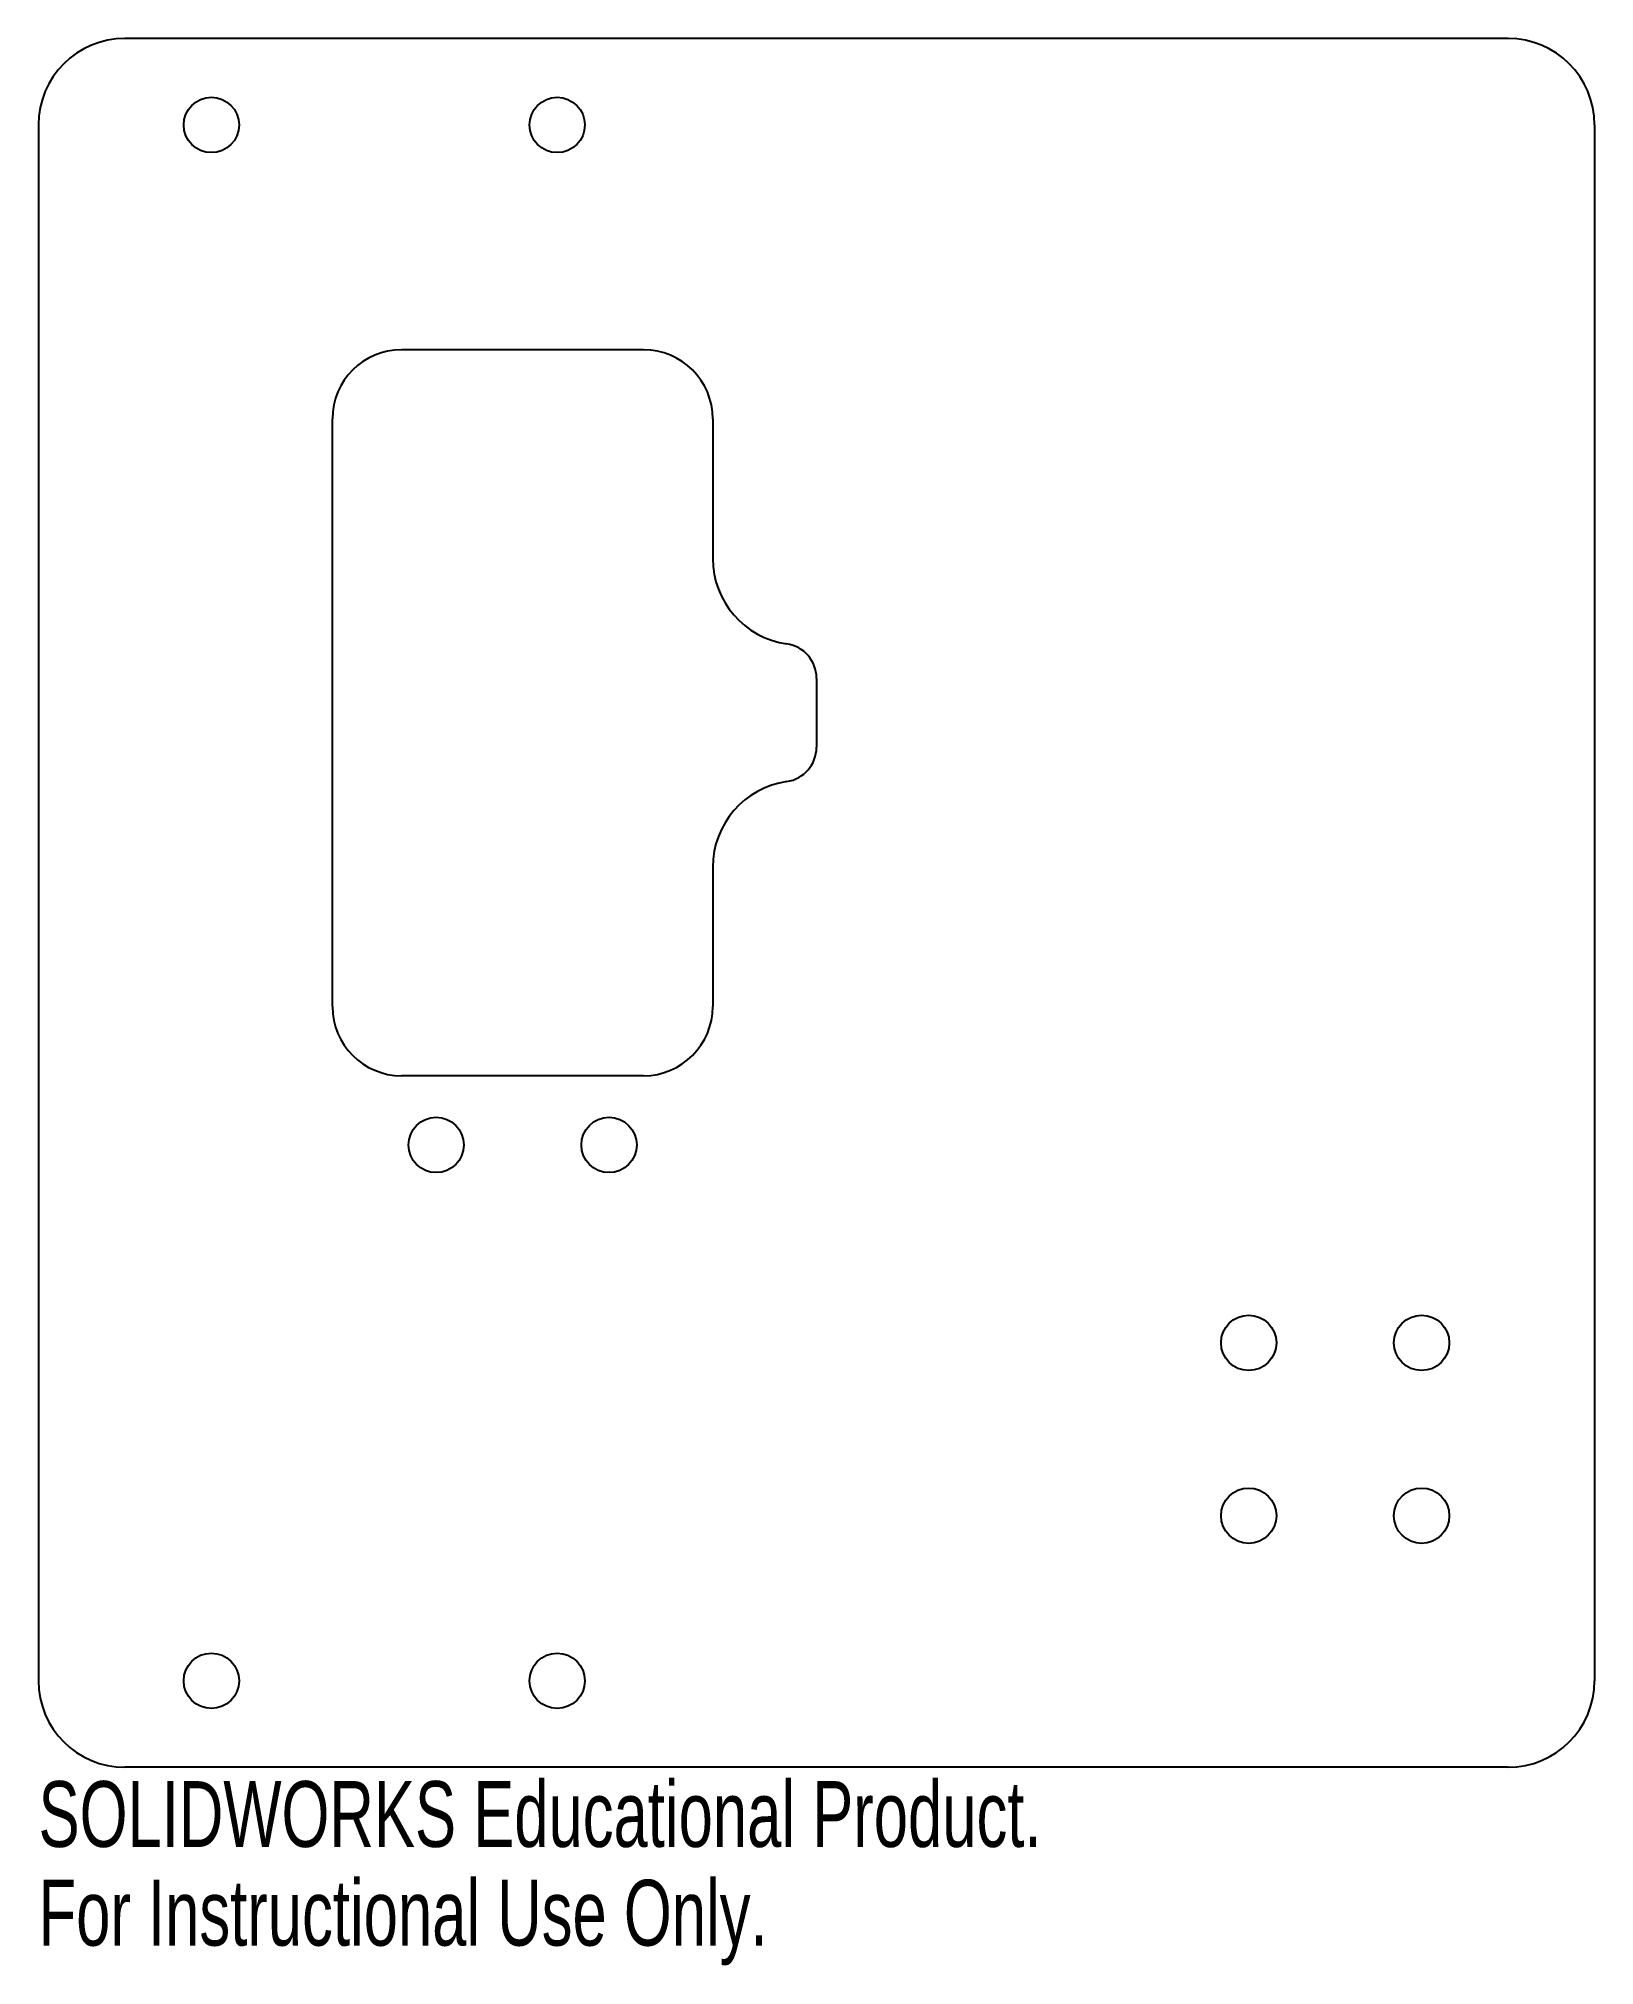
# Model space of a CAD drawing. Header units: inches. Extents: x -7.25 to -2.75, y -3.07 to 2.5.
import ezdxf

# ---------------------------------------------------------------- set-up
doc = ezdxf.new("R2010")
doc.units = ezdxf.units.IN
doc.header["$MEASUREMENT"] = 0
doc.styles.add('SLDTEXTSTYLE0', font='TXT', dxfattribs={"width": 0.7})

msp = doc.modelspace()

# ---------------------------------------------------------------- linework, layer by layer
at = {"color": 7, "linetype": 'Continuous', "lineweight": 25}
for p, q in [((-3, 2.5), (-7, 2.5)), ((-7.25, 2.25), (-7.25, -2.25)), ((-2.75, 2.25), (-2.75, -2.25)), ((-5.5, 1.6), (-6.2, 1.6)), ((-6.4, -0.3), (-6.4, 1.4)), ((-5.3, 1.4), (-5.3, 0.9964)), ((-5, 0.65), (-5, 0.45)), ((-5.3, 0.1036), (-5.3, -0.3)), ((-5.5, -0.5), (-6.2, -0.5)), ((-3, -2.5), (-7, -2.5))]:
    msp.add_line(p, q, dxfattribs=at)
for centre in [(-6.75, 2.25), (-5.75, 2.25), (-6.1, -0.7), (-5.6, -0.7), (-3.75, -1.2725), (-3.25, -1.2725), (-3.75, -1.7725), (-3.25, -1.7725), (-6.75, -2.25), (-5.75, -2.25)]:
    msp.add_circle(centre, 0.08, dxfattribs=at)
for centre, radius, start, end in [((-7, 2.25), 0.25, 90, 180), ((-3, 2.25), 0.25, 0, 90), ((-6.2, 1.4), 0.2, 90, 180), ((-5.5, 1.4), 0.2, 0, 90), ((-5.05, 0.9964), 0.25, 180, 261.7868), ((-5.1, 0.65), 0.1, 0, 81.7868), ((-5.1, 0.45), 0.1, 278.2132, 0), ((-5.05, 0.1036), 0.25, 98.2132, 180), ((-6.2, -0.3), 0.2, 180, 270), ((-5.5, -0.3), 0.2, 270, 0), ((-7, -2.25), 0.25, 180, 270), ((-3, -2.25), 0.25, 270, 0)]:
    msp.add_arc(centre, radius, start, end, dxfattribs=at)

# ---------------------------------------------------------------- texts
at = {"color": 7, "linetype": 'Continuous', "char_height": 0.1903, "attachment_point": 1, "style": 'SLDTEXTSTYLE0'}
for s, insert in [('SOLIDWORKS Educational Product.', (-7.25, -2.5401)), ('For Instructional Use Only.', (-7.25, -2.8256))]:
    msp.add_mtext(s, dxfattribs=dict(at, insert=insert))

doc.saveas('drawing.dxf')
